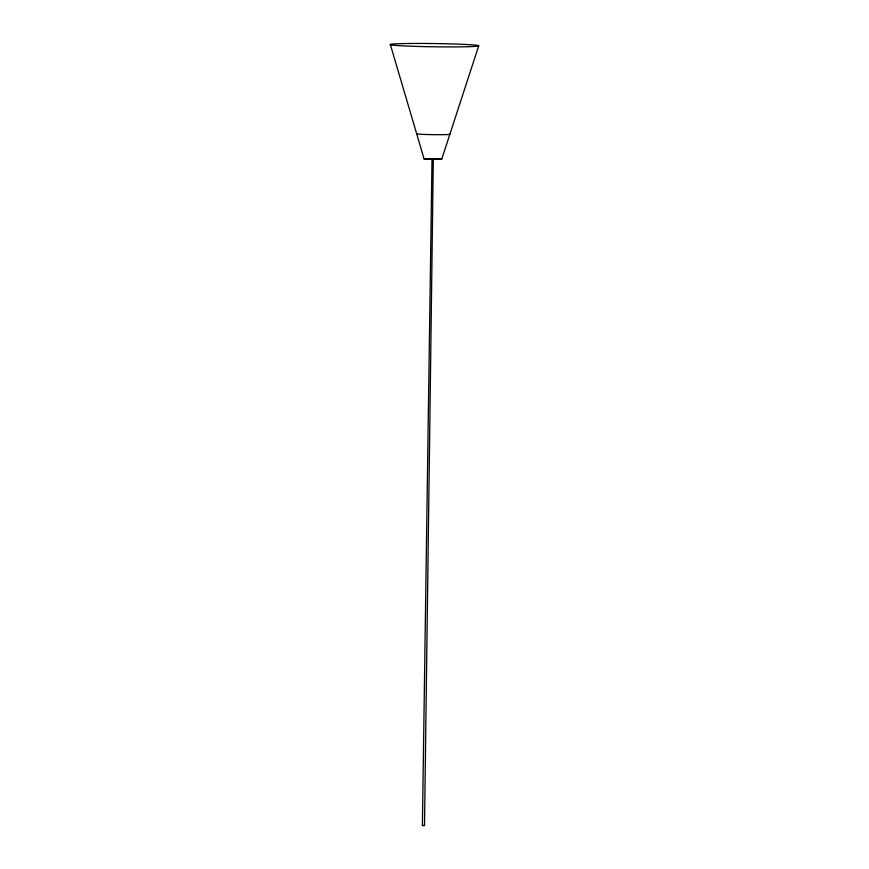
<?xml version="1.0" encoding="UTF-8"?>
<svg xmlns="http://www.w3.org/2000/svg" width="869" height="869" viewBox="0 0 869 869"><rect width="100%" height="100%" fill="white"/><g stroke="black" fill="none" stroke-linecap="round" stroke-linejoin="round"><path stroke-width="1.3" d="M433.316 159.016L424.506 825.528L423.518 825.55L422.399 825.507L432.012 158.994M390.311 44.449L424.072 158.886L432.306 159.353L441.745 159.179L478.689 45.905A44.286 1.619 0.8 0 0 415.034 43.45A44.286 1.619 0.8 0 0 409.777 46.176A44.286 1.619 0.8 0 0 478.689 45.905M424.072 158.886L431.209 158.69M422.399 825.507L424.506 825.528M433.816 159.06L431.708 159.038M433.522 158.723L441.745 159.179M449.588 134.152A16.641 0.608 0.8 0 1 432.121 134.63A16.641 0.608 0.8 0 1 417.522 133.62"/></g></svg>
